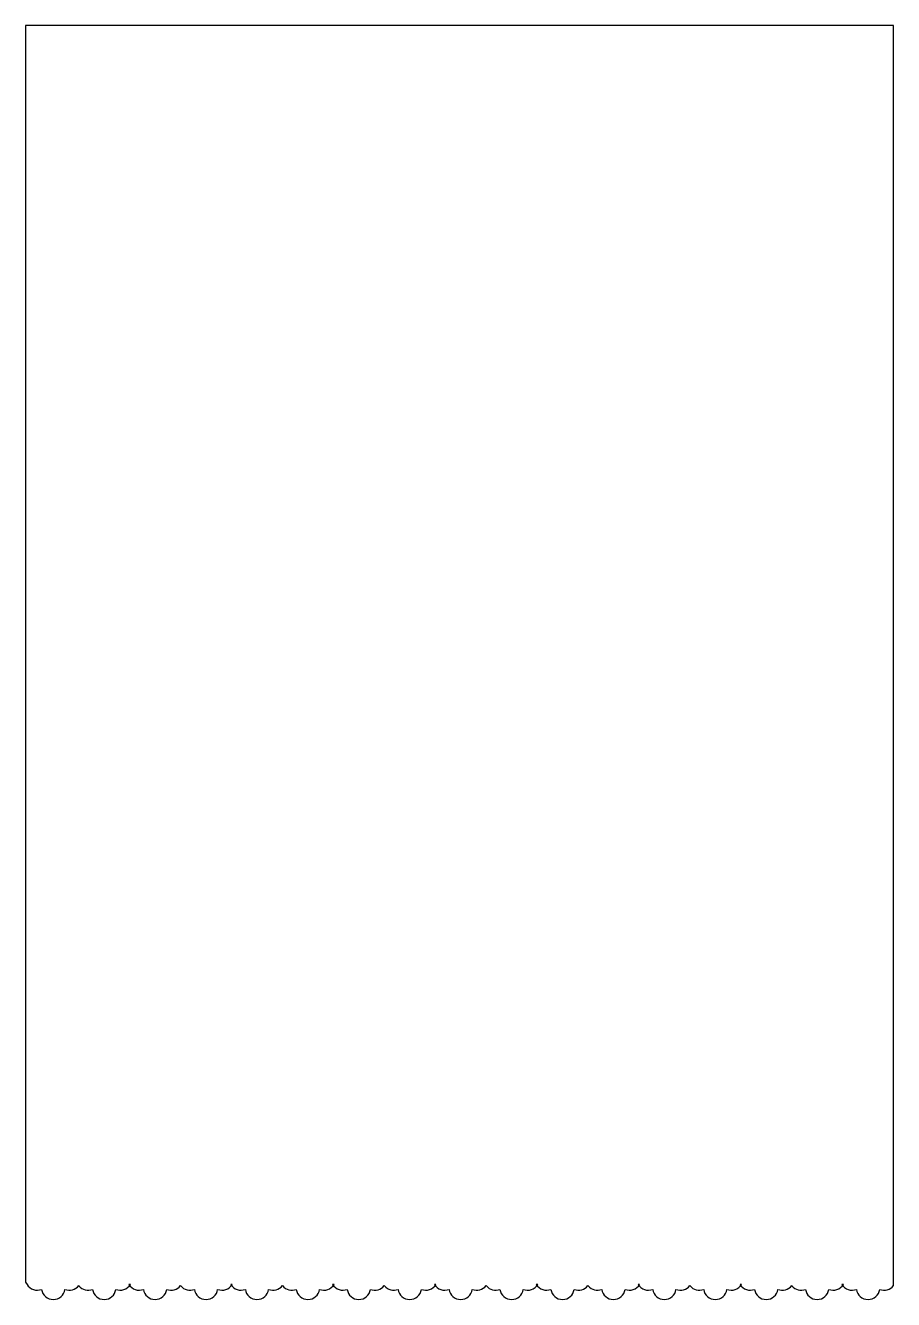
# Model space of a CAD drawing. Header units: centimetres. Extents: x -6.5 to 6.5, y -9.5 to 9.5.
import ezdxf

# ---------------------------------------------------------------- set-up
doc = ezdxf.new("R2010")
doc.units = ezdxf.units.CM
doc.header["$MEASUREMENT"] = 0
doc.layers.add('Camada 1', color=7, linetype='Continuous')

msp = doc.modelspace()

# ---------------------------------------------------------------- linework, layer by layer
at = {"layer": 'Camada 1'}
msp.add_open_spline([(-6.49422, -9.26833), (-6.49422, -9.26833), (-6.49422, 9.53032), (-6.49422, 9.53032), (-6.49422, 9.53032), (-6.49422, 9.53032), (6.49422, 9.53032), (6.49422, 9.53032), (6.49422, 9.53032), (6.49422, 9.53032), (6.49422, -9.32103), (6.49422, -9.32103), (6.49422, -9.32103), (6.44654, -9.38532), (6.36082, -9.40882), (6.28697, -9.37839), (6.28697, -9.37839), (6.27573, -9.46406), (6.20225, -9.53031), (6.11327, -9.53031), (6.11327, -9.53031), (6.02429, -9.53031), (5.951, -9.46406), (5.93962, -9.37839), (5.93962, -9.37839), (5.85969, -9.41136), (5.76568, -9.38104), (5.72126, -9.30412), (5.72126, -9.30412), (5.72126, -9.30412), (5.74331, -9.30413), (5.74331, -9.30413), (5.74331, -9.30413), (5.69891, -9.38102), (5.60496, -9.41137), (5.52498, -9.3784), (5.52498, -9.3784), (5.51374, -9.46407), (5.44026, -9.53032), (5.35128, -9.53032), (5.35128, -9.53032), (5.2623, -9.53032), (5.18901, -9.46407), (5.17763, -9.3784), (5.17763, -9.3784), (5.10572, -9.40806), (5.02248, -9.38652), (4.97414, -9.32591), (4.97414, -9.32591), (4.97414, -9.32591), (4.97025, -9.32104), (4.97025, -9.32104), (4.97025, -9.32104), (4.92257, -9.38533), (4.83685, -9.40883), (4.763, -9.3784), (4.763, -9.3784), (4.75176, -9.46407), (4.67828, -9.53032), (4.5893, -9.53032), (4.5893, -9.53032), (4.50032, -9.53032), (4.42703, -9.46407), (4.41565, -9.3784), (4.41565, -9.3784), (4.33572, -9.41137), (4.24171, -9.38105), (4.19729, -9.30413), (4.19729, -9.30413), (4.19729, -9.30413), (4.21934, -9.30413), (4.21934, -9.30413), (4.21934, -9.30413), (4.17494, -9.38102), (4.08099, -9.41137), (4.00101, -9.3784), (4.00101, -9.3784), (3.98977, -9.46407), (3.91629, -9.53032), (3.82731, -9.53032), (3.82731, -9.53032), (3.73833, -9.53032), (3.66504, -9.46407), (3.65366, -9.3784), (3.65366, -9.3784), (3.58175, -9.40806), (3.49851, -9.38652), (3.45017, -9.32591), (3.45017, -9.32591), (3.45017, -9.32591), (3.44628, -9.32104), (3.44628, -9.32104), (3.44628, -9.32104), (3.3986, -9.38533), (3.31288, -9.40883), (3.23903, -9.3784), (3.23903, -9.3784), (3.22779, -9.46407), (3.15431, -9.53032), (3.06533, -9.53032), (3.06533, -9.53032), (2.97635, -9.53032), (2.90306, -9.46407), (2.89168, -9.3784), (2.89168, -9.3784), (2.81175, -9.41137), (2.71774, -9.38105), (2.67332, -9.30413), (2.67332, -9.30413), (2.67332, -9.30413), (2.69536, -9.30413), (2.69536, -9.30413), (2.69536, -9.30413), (2.65096, -9.38102), (2.55701, -9.41137), (2.47703, -9.3784), (2.47703, -9.3784), (2.46579, -9.46407), (2.39231, -9.53032), (2.30333, -9.53032), (2.30333, -9.53032), (2.21435, -9.53032), (2.14106, -9.46407), (2.12968, -9.3784), (2.12968, -9.3784), (2.05777, -9.40806), (1.97453, -9.38652), (1.92619, -9.32591), (1.92619, -9.32591), (1.92619, -9.32591), (1.9223, -9.32104), (1.9223, -9.32104), (1.9223, -9.32104), (1.87462, -9.38533), (1.7889, -9.40883), (1.71505, -9.3784), (1.71505, -9.3784), (1.70381, -9.46407), (1.63033, -9.53032), (1.54135, -9.53032), (1.54135, -9.53032), (1.45237, -9.53032), (1.37908, -9.46407), (1.3677, -9.3784), (1.3677, -9.3784), (1.28777, -9.41137), (1.19376, -9.38105), (1.14934, -9.30413), (1.14934, -9.30413), (1.14934, -9.30413), (1.17139, -9.30413), (1.17139, -9.30413), (1.17139, -9.30413), (1.12699, -9.38102), (1.03304, -9.41137), (0.95306, -9.3784), (0.95306, -9.3784), (0.94182, -9.46407), (0.86834, -9.53032), (0.77936, -9.53032), (0.77936, -9.53032), (0.69038, -9.53032), (0.61712, -9.46407), (0.60574, -9.3784), (0.60574, -9.3784), (0.53383, -9.40806), (0.45056, -9.38652), (0.40222, -9.32591), (0.40222, -9.32591), (0.40222, -9.32591), (0.39833, -9.32104), (0.39833, -9.32104), (0.39833, -9.32104), (0.35065, -9.38533), (0.26493, -9.40883), (0.19108, -9.3784), (0.19108, -9.3784), (0.17984, -9.46407), (0.10636, -9.53032), (0.01738, -9.53032), (0.01738, -9.53032), (-0.0716, -9.53032), (-0.14486, -9.46407), (-0.15624, -9.3784), (-0.15624, -9.3784), (-0.23617, -9.41137), (-0.33018, -9.38105), (-0.3746, -9.30413), (-0.3746, -9.30413), (-0.3746, -9.30413), (-0.35256, -9.30413), (-0.35256, -9.30413), (-0.35256, -9.30413), (-0.39696, -9.38102), (-0.49091, -9.41137), (-0.57089, -9.3784), (-0.57089, -9.3784), (-0.58213, -9.46407), (-0.65561, -9.53032), (-0.74459, -9.53032), (-0.74459, -9.53032), (-0.83357, -9.53032), (-0.90683, -9.46407), (-0.91821, -9.3784), (-0.91821, -9.3784), (-0.99012, -9.40806), (-1.07339, -9.38652), (-1.12173, -9.32591), (-1.12173, -9.32591), (-1.12173, -9.32591), (-1.12562, -9.32104), (-1.12562, -9.32104), (-1.12562, -9.32104), (-1.1733, -9.38533), (-1.25902, -9.40883), (-1.33287, -9.3784), (-1.33287, -9.3784), (-1.34411, -9.46407), (-1.41759, -9.53032), (-1.50657, -9.53032), (-1.50657, -9.53032), (-1.59555, -9.53032), (-1.66881, -9.46407), (-1.68019, -9.3784), (-1.68019, -9.3784), (-1.76012, -9.41137), (-1.85413, -9.38105), (-1.89855, -9.30413), (-1.89855, -9.30413), (-1.89855, -9.30413), (-1.8765, -9.30413), (-1.8765, -9.30413), (-1.8765, -9.30413), (-1.9209, -9.38102), (-2.01485, -9.41137), (-2.09483, -9.3784), (-2.09483, -9.3784), (-2.10607, -9.46407), (-2.17955, -9.53032), (-2.26853, -9.53032), (-2.26853, -9.53032), (-2.35751, -9.53032), (-2.43077, -9.46407), (-2.44215, -9.3784), (-2.44215, -9.3784), (-2.51406, -9.40806), (-2.59733, -9.38652), (-2.64567, -9.32591), (-2.64567, -9.32591), (-2.64567, -9.32591), (-2.64956, -9.32104), (-2.64956, -9.32104), (-2.64956, -9.32104), (-2.69724, -9.38533), (-2.78296, -9.40883), (-2.85681, -9.3784), (-2.85681, -9.3784), (-2.86805, -9.46407), (-2.94153, -9.53032), (-3.03051, -9.53032), (-3.03051, -9.53032), (-3.11949, -9.53032), (-3.19275, -9.46407), (-3.20413, -9.3784), (-3.20413, -9.3784), (-3.28406, -9.41137), (-3.37807, -9.38105), (-3.42249, -9.30413), (-3.42249, -9.30413), (-3.42249, -9.30413), (-3.40045, -9.30413), (-3.40045, -9.30413), (-3.40045, -9.30413), (-3.44485, -9.38102), (-3.5388, -9.41137), (-3.61878, -9.3784), (-3.61878, -9.3784), (-3.63002, -9.46407), (-3.7035, -9.53032), (-3.79248, -9.53032), (-3.79248, -9.53032), (-3.88146, -9.53032), (-3.95472, -9.46407), (-3.9661, -9.3784), (-3.9661, -9.3784), (-4.03801, -9.40806), (-4.12128, -9.38652), (-4.16962, -9.32591), (-4.16962, -9.32591), (-4.16962, -9.32591), (-4.17351, -9.32104), (-4.17351, -9.32104), (-4.17351, -9.32104), (-4.22119, -9.38533), (-4.30691, -9.40883), (-4.38076, -9.3784), (-4.38076, -9.3784), (-4.392, -9.46407), (-4.46548, -9.53032), (-4.55446, -9.53032), (-4.55446, -9.53032), (-4.64344, -9.53032), (-4.7167, -9.46407), (-4.72808, -9.3784), (-4.72808, -9.3784), (-4.80801, -9.41137), (-4.90202, -9.38105), (-4.94644, -9.30413), (-4.94644, -9.30413), (-4.94644, -9.30413), (-4.9244, -9.30413), (-4.9244, -9.30413), (-4.9244, -9.30413), (-4.9688, -9.38102), (-5.06275, -9.41137), (-5.14273, -9.3784), (-5.14273, -9.3784), (-5.15397, -9.46407), (-5.22745, -9.53032), (-5.31643, -9.53032), (-5.31643, -9.53032), (-5.40541, -9.53032), (-5.47867, -9.46407), (-5.49005, -9.3784), (-5.49005, -9.3784), (-5.56196, -9.40806), (-5.64523, -9.38652), (-5.69357, -9.32591), (-5.69357, -9.32591), (-5.69357, -9.32591), (-5.69746, -9.32104), (-5.69746, -9.32104), (-5.69746, -9.32104), (-5.74514, -9.38533), (-5.83086, -9.40883), (-5.90471, -9.3784), (-5.90471, -9.3784), (-5.91595, -9.46407), (-5.98943, -9.53032), (-6.07841, -9.53032), (-6.07841, -9.53032), (-6.16739, -9.53032), (-6.24065, -9.46407), (-6.25203, -9.3784), (-6.25203, -9.3784), (-6.33196, -9.41137), (-6.42597, -9.38105), (-6.47039, -9.30413), (-6.47039, -9.30413), (-6.47039, -9.30413), (-6.49422, -9.26833), (-6.49422, -9.26833)], degree=3, knots=[0, 0, 0, 0, 0.01123596, 0.01123596, 0.01123596, 0.01123596, 0.02247191, 0.02247191, 0.02247191, 0.02247191, 0.03370787, 0.03370787, 0.03370787, 0.03370787, 0.04494382, 0.04494382, 0.04494382, 0.04494382, 0.05617978, 0.05617978, 0.05617978, 0.05617978, 0.06741573, 0.06741573, 0.06741573, 0.06741573, 0.07865169, 0.07865169, 0.07865169, 0.07865169, 0.08988764, 0.08988764, 0.08988764, 0.08988764, 0.1011236, 0.1011236, 0.1011236, 0.1011236, 0.11235955, 0.11235955, 0.11235955, 0.11235955, 0.12359551, 0.12359551, 0.12359551, 0.12359551, 0.13483146, 0.13483146, 0.13483146, 0.13483146, 0.14606742, 0.14606742, 0.14606742, 0.14606742, 0.15730337, 0.15730337, 0.15730337, 0.15730337, 0.16853933, 0.16853933, 0.16853933, 0.16853933, 0.17977528, 0.17977528, 0.17977528, 0.17977528, 0.19101124, 0.19101124, 0.19101124, 0.19101124, 0.20224719, 0.20224719, 0.20224719, 0.20224719, 0.21348315, 0.21348315, 0.21348315, 0.21348315, 0.2247191, 0.2247191, 0.2247191, 0.2247191, 0.23595506, 0.23595506, 0.23595506, 0.23595506, 0.24719101, 0.24719101, 0.24719101, 0.24719101, 0.25842697, 0.25842697, 0.25842697, 0.25842697, 0.26966292, 0.26966292, 0.26966292, 0.26966292, 0.28089888, 0.28089888, 0.28089888, 0.28089888, 0.29213483, 0.29213483, 0.29213483, 0.29213483, 0.30337079, 0.30337079, 0.30337079, 0.30337079, 0.31460674, 0.31460674, 0.31460674, 0.31460674, 0.3258427, 0.3258427, 0.3258427, 0.3258427, 0.33707865, 0.33707865, 0.33707865, 0.33707865, 0.34831461, 0.34831461, 0.34831461, 0.34831461, 0.35955056, 0.35955056, 0.35955056, 0.35955056, 0.37078652, 0.37078652, 0.37078652, 0.37078652, 0.38202247, 0.38202247, 0.38202247, 0.38202247, 0.39325843, 0.39325843, 0.39325843, 0.39325843, 0.40449438, 0.40449438, 0.40449438, 0.40449438, 0.41573034, 0.41573034, 0.41573034, 0.41573034, 0.42696629, 0.42696629, 0.42696629, 0.42696629, 0.43820225, 0.43820225, 0.43820225, 0.43820225, 0.4494382, 0.4494382, 0.4494382, 0.4494382, 0.46067416, 0.46067416, 0.46067416, 0.46067416, 0.47191011, 0.47191011, 0.47191011, 0.47191011, 0.48314607, 0.48314607, 0.48314607, 0.48314607, 0.49438202, 0.49438202, 0.49438202, 0.49438202, 0.50561798, 0.50561798, 0.50561798, 0.50561798, 0.51685393, 0.51685393, 0.51685393, 0.51685393, 0.52808989, 0.52808989, 0.52808989, 0.52808989, 0.53932584, 0.53932584, 0.53932584, 0.53932584, 0.5505618, 0.5505618, 0.5505618, 0.5505618, 0.56179775, 0.56179775, 0.56179775, 0.56179775, 0.57303371, 0.57303371, 0.57303371, 0.57303371, 0.58426966, 0.58426966, 0.58426966, 0.58426966, 0.59550562, 0.59550562, 0.59550562, 0.59550562, 0.60674157, 0.60674157, 0.60674157, 0.60674157, 0.61797753, 0.61797753, 0.61797753, 0.61797753, 0.62921348, 0.62921348, 0.62921348, 0.62921348, 0.64044944, 0.64044944, 0.64044944, 0.64044944, 0.65168539, 0.65168539, 0.65168539, 0.65168539, 0.66292135, 0.66292135, 0.66292135, 0.66292135, 0.6741573, 0.6741573, 0.6741573, 0.6741573, 0.68539326, 0.68539326, 0.68539326, 0.68539326, 0.69662921, 0.69662921, 0.69662921, 0.69662921, 0.70786517, 0.70786517, 0.70786517, 0.70786517, 0.71910112, 0.71910112, 0.71910112, 0.71910112, 0.73033708, 0.73033708, 0.73033708, 0.73033708, 0.74157303, 0.74157303, 0.74157303, 0.74157303, 0.75280899, 0.75280899, 0.75280899, 0.75280899, 0.76404494, 0.76404494, 0.76404494, 0.76404494, 0.7752809, 0.7752809, 0.7752809, 0.7752809, 0.78651685, 0.78651685, 0.78651685, 0.78651685, 0.79775281, 0.79775281, 0.79775281, 0.79775281, 0.80898876, 0.80898876, 0.80898876, 0.80898876, 0.82022472, 0.82022472, 0.82022472, 0.82022472, 0.83146067, 0.83146067, 0.83146067, 0.83146067, 0.84269663, 0.84269663, 0.84269663, 0.84269663, 0.85393258, 0.85393258, 0.85393258, 0.85393258, 0.86516854, 0.86516854, 0.86516854, 0.86516854, 0.87640449, 0.87640449, 0.87640449, 0.87640449, 0.88764045, 0.88764045, 0.88764045, 0.88764045, 0.8988764, 0.8988764, 0.8988764, 0.8988764, 0.91011236, 0.91011236, 0.91011236, 0.91011236, 0.92134831, 0.92134831, 0.92134831, 0.92134831, 0.93258427, 0.93258427, 0.93258427, 0.93258427, 0.94382022, 0.94382022, 0.94382022, 0.94382022, 0.95505618, 0.95505618, 0.95505618, 0.95505618, 0.96629213, 0.96629213, 0.96629213, 0.96629213, 0.97752809, 0.97752809, 0.97752809, 0.97752809, 1, 1, 1, 1], dxfattribs=at)

doc.saveas('drawing.dxf')
